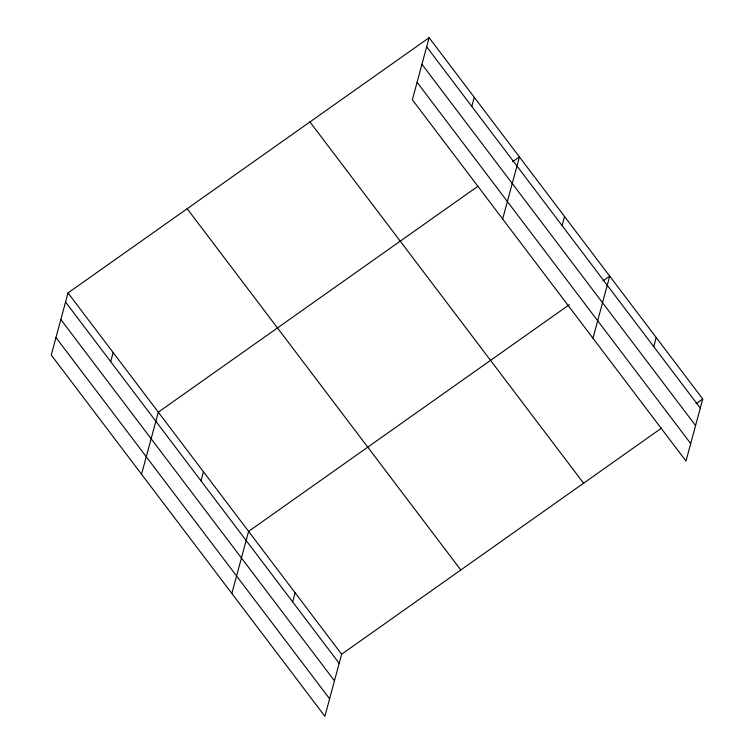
<?xml version="1.0" encoding="UTF-8"?>
<svg xmlns="http://www.w3.org/2000/svg" width="754" height="754" viewBox="0 0 754 754"><rect width="100%" height="100%" fill="white"/><g stroke="black" fill="none" stroke-linecap="round" stroke-linejoin="round"><path stroke-width="1.13" d="M429.12 37.7L412.363 99.782L685.989 461.062L702.747 398.979L429.12 37.7L68.011 292.938L51.253 355.021L324.88 716.3L341.637 654.218L661.418 428.187M110.697 361.647L113.157 352.552M141.554 474.247L158.302 412.165L478.093 186.134M200.998 480.873L203.448 471.768M231.846 593.464L248.603 531.381L569.345 304.673M292.665 601.899L295.116 592.804M471.806 106.408L474.266 97.313M502.664 219.009L519.412 156.926L512.692 161.676M562.107 225.635L564.567 216.53M592.955 338.226L609.713 276.143L602.983 280.903M653.775 346.661L656.225 337.556M696.017 403.729L702.747 398.979M426.66 46.805L700.287 408.074M421.948 64.288L695.574 425.567M417.085 82.299L690.711 443.578M309.951 121.931L583.577 483.21M187.171 208.707L460.798 569.986M68.011 292.938L341.637 654.218M65.551 302.043L339.177 663.322M60.838 319.526L334.456 680.805M55.975 337.538L329.602 698.817"/></g></svg>
